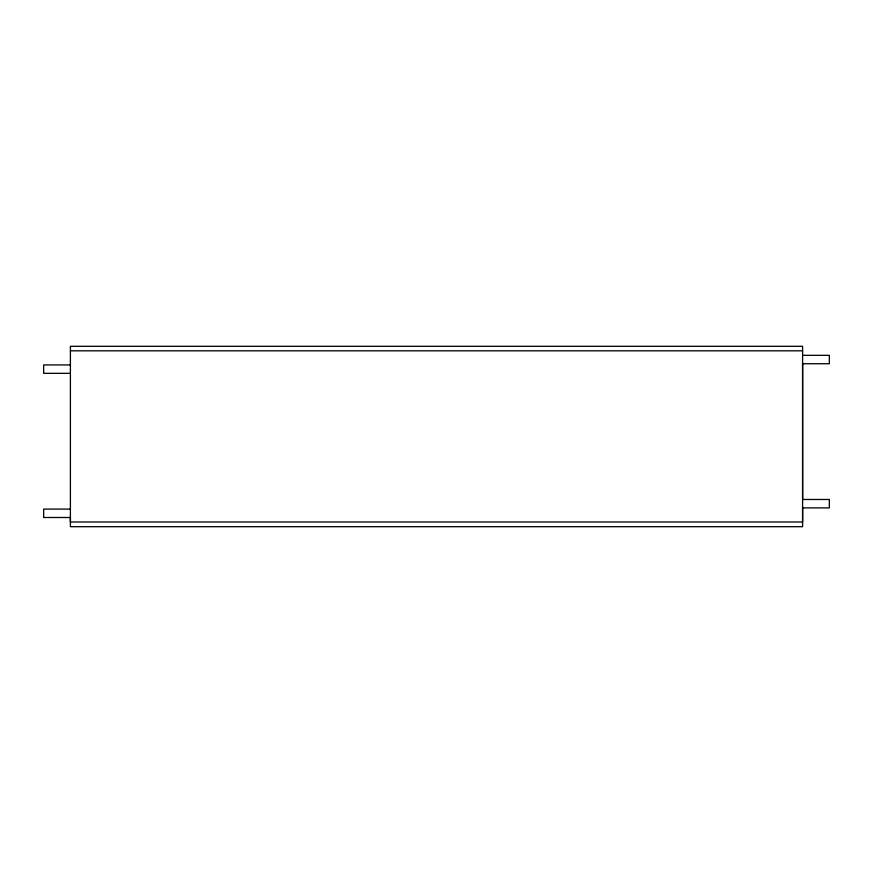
<?xml version="1.0" encoding="UTF-8"?>
<svg xmlns="http://www.w3.org/2000/svg" width="873" height="873" viewBox="0 0 873 873"><rect width="100%" height="100%" fill="white"/><g stroke="black" fill="none" stroke-linecap="round" stroke-linejoin="round"><path stroke-width="1.31" d="M70.397 373.338L43.65 373.338L43.65 364.936L70.397 364.936L70.397 521.999L802.603 521.999L802.603 507.89L829.35 507.89L829.35 499.476L802.603 499.476L802.603 346.308L70.397 346.308L70.397 365.296M70.397 350.815L802.603 350.815M802.603 355.322L829.35 355.322L829.35 363.725L802.603 363.725M70.397 509.09L43.65 509.09L43.65 517.503L70.397 517.503M802.603 363.943L802.603 526.692L70.397 526.692L70.397 517.198"/></g></svg>
